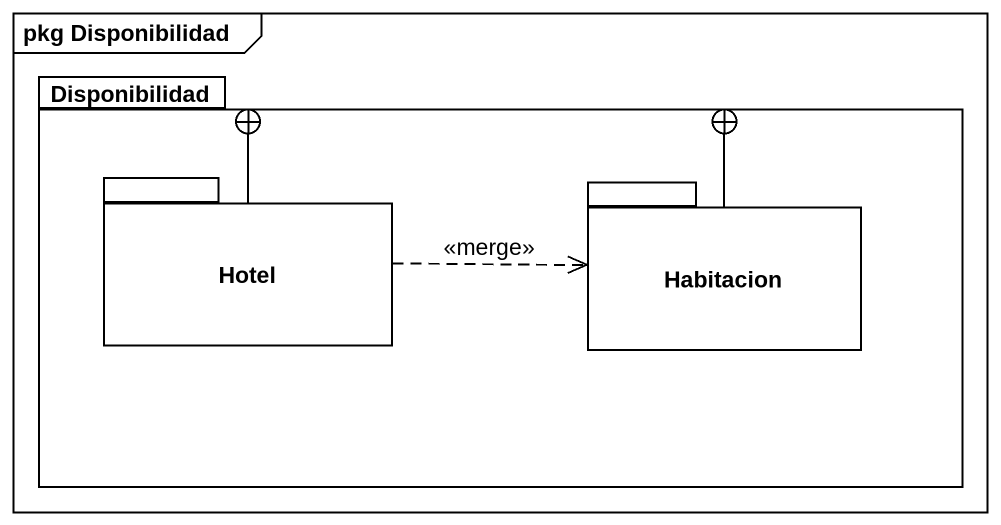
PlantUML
@startuml
mainframe pkg Disponibilidad
package Disponibilidad {
  package Hotel {
  }
  package Habitacion {
  }
}
Hotel -right-+ Disponibilidad
Hotel .right.> Habitacion : <<merge>>
Habitacion -left-+ Disponibilidad
@enduml
